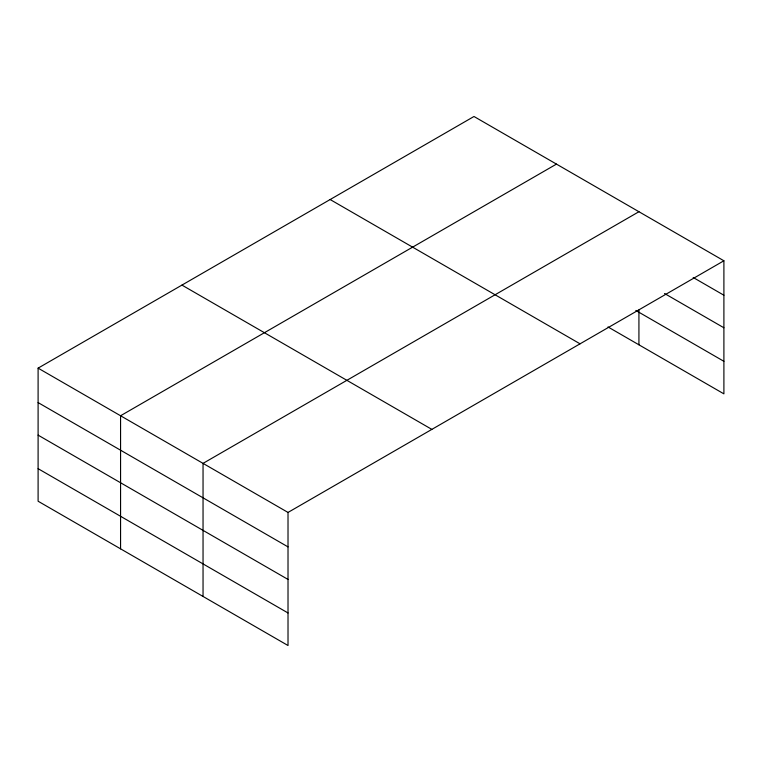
<?xml version="1.0" encoding="UTF-8"?>
<svg xmlns="http://www.w3.org/2000/svg" width="762" height="762" viewBox="0 0 762 762"><rect width="100%" height="100%" fill="white"/><g stroke="black" fill="none" stroke-linecap="round" stroke-linejoin="round"><path stroke-width="1.14" d="M723.9 260.775L473.983 116.491L38.1 368.141L38.1 501.225L288.017 645.509L288.017 512.435L723.9 260.775L723.9 393.859L608 326.946M556.46 164.106L120.567 415.757L120.567 548.84M638.927 211.722L203.044 463.372L203.044 596.456M693.191 277.492L723.9 295.227M664.521 293.494L723.9 327.774M635.841 310.467L723.9 361.312M330.146 199.539L580.053 343.824M181.947 285.102L431.854 429.387M38.1 368.141L288.017 512.435M38.1 402.593L288.017 546.887M38.1 435.14L288.017 579.434M38.1 468.678L288.017 612.962M638.927 309.934L638.927 344.795"/></g></svg>
